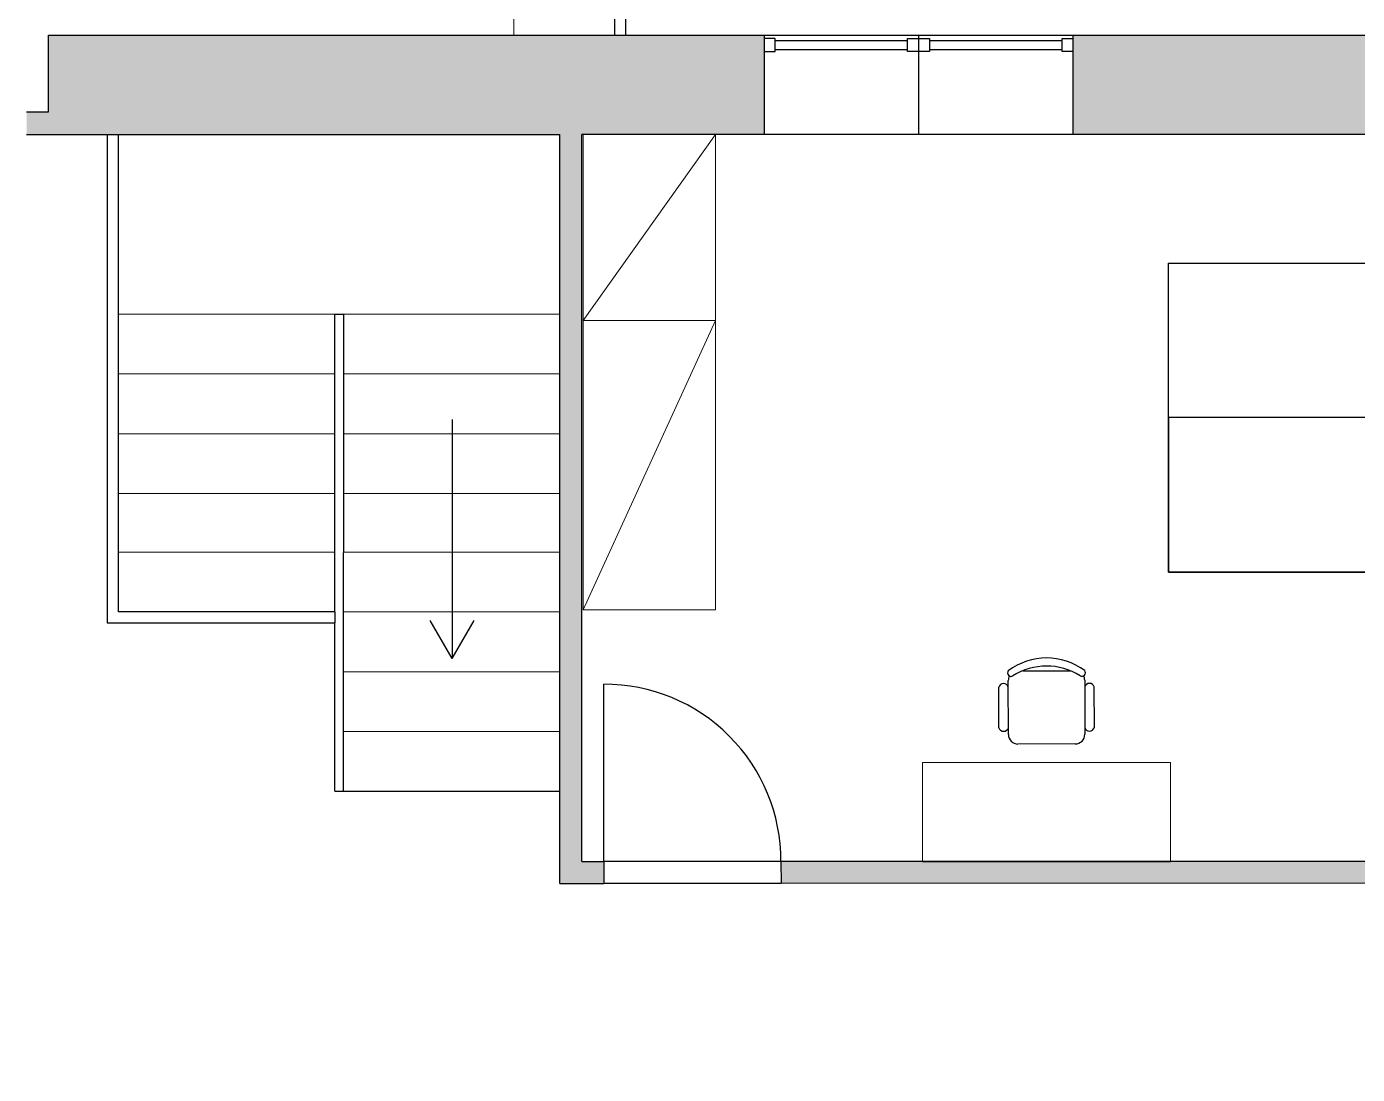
# Model space of a CAD drawing. Header units: millimetres. Extents: x 1227 to 9591, y 2506 to 9588.
# Drawn here: x 3931 to 4534, y 6582 to 7056 of the extents above; entities that cross this region are included whole.
import ezdxf

# ---------------------------------------------------------------- set-up
doc = ezdxf.new("R2010")
doc.units = ezdxf.units.MM
for name, color, linetype in [('furnitures', 3, 'Continuous'), ('glass', 4, 'Continuous'), ('infissi', 8, 'Continuous'), ('linee a vista', 5, 'Continuous'), ('sectioned walls', 7, 'Continuous')]:
    doc.layers.add(name, color=color, linetype=linetype)
doc.layers.add('L2_VISTA', color=2, linetype='Continuous', lineweight=25)
doc.layers.add('Pots', color=145, linetype='Continuous', lineweight=13)

# ---------------------------------------------------------------- blocks, each defined once
blk = doc.blocks.new('king bed')
at = {"layer": 'furnitures'}
for p, q in [((70, -39.09), (70, 0)), ((70, 0), (70, -190)), ((70, 0), (140, 0)), ((70, -39.09), (70, 0)), ((70, 0), (70, -190)), ((140, 0), (140, -39.09)), ((140, -190), (140, 0)), ((140, -39.09), (0, -39.09)), ((70, -39.09), (0, -68.4)), ((70, -39.09), (140, -68.85)), ((140, -39.09), (70, -39.09)), ((70, -190), (140, -190))]:
    blk.add_line(p, q, dxfattribs=at)
for points in [[(0, -190), (0, 0), (140, 0), (140, -190)], [(-24.71, -9.67), (-4.59, -9.67), (-4.59, -28.99), (-24.71, -28.99)], [(147.03, -9.67), (167.14, -9.67), (167.14, -28.99), (147.03, -28.99)]]:
    blk.add_lwpolyline(points, close=True, dxfattribs=at)
blk = doc.blocks.new('36')
at = {"layer": 'Pots'}
for p, q in [((3066.1, 13085.1), (5158.1, 13085.1)), ((5158.1, 13085.1), (5158.1, 12845.1)), ((3066.1, 12845.1), (5158.1, 12845.1))]:
    blk.add_line(p, q, dxfattribs=at)

msp = doc.modelspace()

# ---------------------------------------------------------------- hatches: boundary and pattern name
at = {"layer": 'sectioned walls'}
h = msp.add_hatch(color=256, dxfattribs=at)
h.dxf.hatch_style = 1
h.paths.add_polyline_path([(3840.7, 7052.135), (3473.683, 7052.133), (3473.685, 6546.995), (3503.685, 6546.995), (3503.685, 6577.089), (3493.945, 6577.089), (3493.945, 7007.141), (3850.731, 7007.135), (3850.7, 7017.17), (3840.7, 7017.17)])
h.paths.add_polyline_path([(4264.95, 7052.136), (3940.928, 7052.135), (3940.928, 7017.414), (3930.928, 7017.414), (3930.959, 7007.135), (4172.41, 7007.135), (4172.41, 6667.914), (4192.415, 6667.921), (4192.385, 6677.914), (4182.415, 6677.914), (4182.415, 7007.135), (4264.95, 7007.135)])
h.paths.add_polyline_path([(4870.166, 6678.189), (4649.241, 6677.914), (4649.234, 6687.91), (4639.269, 6687.941), (4639.241, 6677.914), (4272.612, 6677.914), (4272.644, 6667.949), (4870.135, 6668.159)])
h.paths.add_polyline_path([(4980.332, 6677.914), (4970.363, 6677.914), (4970.334, 6916.879), (4960.37, 6916.91), (4960.363, 6677.914), (4950.393, 6677.914), (4950.363, 6667.914), (4980.363, 6667.914)])
h.paths.add_polyline_path([(5441.589, 6829.608), (5421.543, 6829.608), (5422.284, 6677.914), (5060.56, 6678.193), (5060.591, 6667.914), (5422.284, 6667.914), (5422.174, 6578.183), (5382.738, 6578.086), (5352.738, 6578.086), (5352.738, 6546.995), (5382.738, 6547.081), (5382.738, 6568.086), (5422.162, 6568.183), (5421.543, 6062.137), (5441.589, 6062.137)])
h = msp.add_hatch(color=256, dxfattribs=at)
h.dxf.hatch_style = 1
h.paths.add_polyline_path([(4734.802, 7052.135), (4404.95, 7052.136), (4404.95, 7007.135), (4639.269, 7007.135), (4639.269, 6768.169), (4649.234, 6768.138), (4649.514, 7007.135), (4734.802, 7007.135)])

# ---------------------------------------------------------------- linework, layer by layer
for p, q in [((3930.959, 7007.135), (4172.41, 7007.135)), ((4172.41, 6667.914), (4172.41, 7007.135)), ((4182.415, 6677.914), (4182.415, 7007.135)), ((4182.415, 6677.914), (4192.385, 6677.914)), ((4639.241, 6677.914), (4272.613, 6677.914)), ((4172.41, 6667.914), (4192.415, 6667.921)), ((4870.135, 6668.159), (4272.644, 6667.949))]:
    msp.add_line(p, q)
at = {"layer": 'furnitures', "lineweight": 9}
for p, q in [((4242.963, 7007.135), (4182.963, 6922.834)), ((4242.963, 6922.834), (4182.963, 6791.921))]:
    msp.add_line(p, q, dxfattribs=at)
at = {"layer": 'furnitures', "color": 3}
for p, q in [((4382.148, 6764.29), (4403.602, 6764.333)), ((4371.299, 6738.496), (4371.263, 6756.879)), ((4375.631, 6735.44), (4375.582, 6759.951)), ((4410.186, 6760.02), (4410.235, 6735.51)), ((4414.554, 6738.582), (4414.517, 6756.965)), ((4405.918, 6731.175), (4379.965, 6731.124))]:
    msp.add_line(p, q, dxfattribs=at)
at = {"layer": 'furnitures', "lineweight": 9}
for points in [[(4182.963, 7007.135), (4242.963, 7007.135), (4242.963, 6922.834), (4182.963, 6922.834)], [(4182.963, 6922.834), (4242.963, 6922.834), (4242.963, 6791.921), (4182.963, 6791.921)], [(4449.107, 6677.827), (4336.776, 6677.827), (4336.776, 6722.827), (4449.107, 6722.827)]]:
    msp.add_lwpolyline(points, close=True, dxfattribs=at)
at = {"layer": 'furnitures', "color": 3}
for centre, radius, start, end in [((4392.921, 6741.242), 28.836, 53.244696, 126.984492), ((4376.843, 6763.334), 1.581, 143.42453, 302.142007), ((4392.928, 6738.104), 28.318, 57.690347, 122.538842), ((4408.911, 6763.398), 1.581, 238.087182, 36.804659), ((4373.427, 6756.252), 2.253, 16.374799, 163.854389), ((4379.907, 6759.96), 4.325, 152.530153, 180.114594), ((4405.86, 6760.012), 4.325, 0.114594, 27.699035), ((4412.356, 6756.33), 2.253, 16.374799, 163.854389), ((4373.461, 6739.131), 2.253, 196.374799, 343.854389), ((4412.39, 6739.209), 2.253, 196.374799, 343.854389), ((4379.956, 6735.449), 4.325, 180.114594, 270.114594), ((4405.909, 6735.501), 4.325, 270.114594, 0.114594)]:
    msp.add_arc(centre, radius, start, end, dxfattribs=at)
at = {"layer": 'glass'}
for p, q in [((4269.95, 7049.635), (4329.95, 7049.635)), ((4339.95, 7049.635), (4399.95, 7049.635)), ((4269.95, 7045.635), (4329.95, 7045.635)), ((4339.95, 7045.635), (4399.95, 7045.635))]:
    msp.add_line(p, q, dxfattribs=at)
at = {"layer": 'infissi'}
for p, q in [((4264.95, 7052.135), (4404.95, 7052.136)), ((4334.95, 7052.135), (4334.95, 7007.135)), ((4404.95, 7007.135), (4264.95, 7007.135)), ((4192.384, 6678.193), (4192.384, 6758.193)), ((4192.384, 6678.193), (4192.415, 6667.921)), ((4272.613, 6677.914), (4192.384, 6677.914)), ((4272.612, 6677.914), (4272.644, 6667.949)), ((4272.644, 6667.949), (4192.388, 6667.921))]:
    msp.add_line(p, q, dxfattribs=at)
at = {"layer": 'infissi', "color": 3}
for p, q in [((4269.95, 7050.635), (4264.95, 7050.635)), ((4269.95, 7044.635), (4269.95, 7050.635)), ((4329.95, 7044.635), (4329.95, 7050.635)), ((4329.95, 7050.635), (4334.95, 7050.635)), ((4334.95, 7050.635), (4339.95, 7050.635)), ((4334.95, 7050.635), (4334.95, 7044.635)), ((4339.95, 7050.635), (4339.95, 7044.635)), ((4399.95, 7044.635), (4399.95, 7050.635)), ((4399.95, 7050.635), (4404.95, 7050.635)), ((4264.95, 7044.635), (4269.95, 7044.635)), ((4334.95, 7044.635), (4329.95, 7044.635)), ((4339.95, 7044.635), (4334.95, 7044.635)), ((4404.95, 7044.635), (4399.95, 7044.635))]:
    msp.add_line(p, q, dxfattribs=at)
at = {"layer": 'infissi'}
msp.add_arc((4192.612, 6678.193), 80.001, 359.79988, 90.16299, dxfattribs=at)
at = {"layer": 'L2_VISTA'}
for p, q in [((4123.701, 6878.028), (4123.701, 6769.8)), ((4123.701, 6769.8), (4113.701, 6787.121)), ((4123.701, 6769.8), (4133.701, 6787.121))]:
    msp.add_line(p, q, dxfattribs=at)
at = {"layer": 'linee a vista'}
for p, q in [((4202.409, 7052.135), (4202.409, 7537.092)), ((4197.409, 7052.135), (4197.409, 7532.092)), ((3967.411, 7007.135), (3967.411, 6786.028)), ((3972.411, 7007.135), (3972.411, 6791.028)), ((4070.527, 6791.028), (4070.564, 6925.768)), ((4070.564, 6925.768), (4074.564, 6925.767)), ((4074.505, 6709.8), (4074.564, 6925.768)), ((4070.527, 6791.028), (3972.52, 6791.028)), ((4070.527, 6791.028), (4070.526, 6785.999)), ((3967.411, 6786.028), (4070.526, 6785.999)), ((4070.505, 6709.8), (4070.526, 6785.999)), ((4070.505, 6709.801), (4074.505, 6709.8)), ((4074.505, 6709.8), (4172.41, 6709.8))]:
    msp.add_line(p, q, dxfattribs=at)
at = {"layer": 'linee a vista', "lineweight": 0}
for p, q in [((4070.564, 6925.768), (3972.47, 6925.768)), ((4172.41, 6925.768), (4074.564, 6925.767)), ((4070.557, 6898.768), (3972.47, 6898.768)), ((4172.41, 6898.768), (4074.557, 6898.768)), ((4070.549, 6871.592), (3972.47, 6871.592)), ((4172.41, 6871.592), (4074.549, 6871.592)), ((4070.542, 6844.592), (3972.47, 6844.592)), ((4172.41, 6844.592), (4074.542, 6844.592)), ((4070.534, 6818.028), (3972.52, 6818.028)), ((4172.41, 6818.028), (4074.534, 6818.028)), ((4070.527, 6791.028), (3972.52, 6791.028)), ((4172.41, 6791.028), (4074.527, 6791.028)), ((4172.41, 6763.758), (4074.52, 6763.758)), ((4172.41, 6736.758), (4074.512, 6736.758))]:
    msp.add_line(p, q, dxfattribs=at)
at = {"layer": 'sectioned walls'}
for p, q in [((3940.928, 7052.135), (4264.95, 7052.136)), ((3940.928, 7017.414), (3940.928, 7052.135)), ((4264.95, 7052.135), (4264.95, 7007.135)), ((3930.928, 7017.414), (3940.928, 7017.414)), ((4264.95, 7007.135), (4182.415, 7007.135))]:
    msp.add_line(p, q, dxfattribs=at)
for points in [[(4404.95, 7052.136), (4734.802, 7052.135), (4734.802, 7007.135), (4649.514, 7007.135), (4649.234, 6768.138)], [(4639.269, 6768.169), (4639.269, 7007.135), (4404.95, 7007.135), (4404.95, 7052.136)]]:
    msp.add_lwpolyline(points, dxfattribs=at)

# ---------------------------------------------------------------- block references
at = {"xscale": 0.1908233988418086, "yscale": 0.1908233988418086, "zscale": 0.1908233988418086, "rotation": 270}
msp.add_blockref('36', (1700.468, 8036.426), dxfattribs=at)
at = {"layer": 'furnitures', "rotation": 270}
msp.add_blockref('king bed', (4638.093, 6948.896), dxfattribs=at)

doc.saveas('drawing.dxf')
